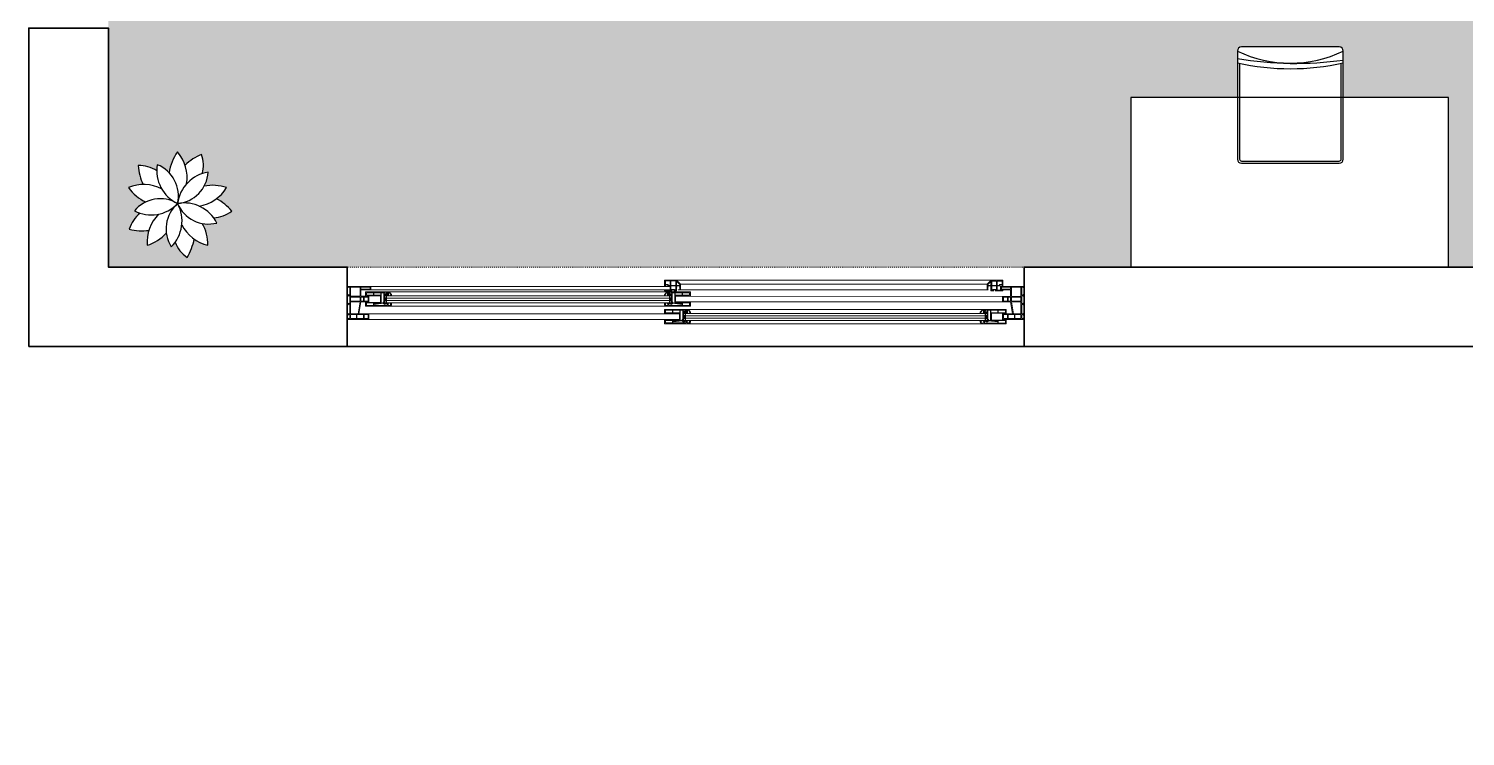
# Model space of a CAD drawing. Header units: millimetres. Extents: x 2258 to 5600, y 711 to 2563.
# Drawn here: x 4023.4 to 4162.7, y 1166.4 to 1235.1 of the extents above; entities that cross this region are included whole.
import ezdxf

# ---------------------------------------------------------------- set-up
doc = ezdxf.new("R2010")
doc.units = ezdxf.units.MM
doc.linetypes.add('HIDDENX2', pattern=[0.75, 0.5, -0.25])
for name, color, linetype, lineweight in [('FP_A_DOOR_WIN', 140, 'Continuous', 18), ('HAT', 8, 'Continuous', 18), ('PQI-A-FLOR', 21, 'Continuous', 30), ('PQI-A-HIDN', 31, 'HIDDENX2', 9), ('PQI-A-IN-ELEV-LGHT', 201, 'Continuous', 5), ('PQI-A-WALL', 30, 'Continuous', 50), ('PQI-A-WIN', 140, 'Continuous', 13), ('PQI-ST-COLM', 34, 'Continuous', 40), ('WAL', 7, 'Continuous', 30)]:
    doc.layers.add(name, color=color, linetype=linetype, lineweight=lineweight)
doc.linetypes.add('ZIGZAG', pattern='A,0.00254,-5.08,[131,ltypeshp.shx,S=5.08,R=0,X=-5.08,Y=0],-10.16,[131,ltypeshp.shx,S=5.08,R=180,X=5.08,Y=0],-5.08', length=20.32254)

# ---------------------------------------------------------------- blocks, each defined once
blk = doc.blocks.new('2track fly')
for p, q in [((14, 54), (0, 54)), ((0, 54), (0, 0.5)), ((2, 52), (2, 8.5)), ((12, 52), (2, 52)), ((12, 42), (2, 42)), ((12, 40), (2, 40)), ((12, 52), (12, 8)), ((14, 54), (14, 29)), ((58, 54), (44, 54)), ((44, 54), (44, 34)), ((46, 52), (46, 34)), ((56, 52), (46, 52)), ((56, 42), (46, 42)), ((56, 40), (46, 40)), ((56, 52), (56, 34)), ((74, 59), (74, 34)), ((83, 59), (74, 59)), ((76, 57), (76, 34)), ((81, 57), (76, 57)), ((81, 57), (81, 34)), ((83, 59), (83, 6)), ((0, 5.5), (0, 2.5)), ((0.5, 0), (2, 0)), ((2, 24), (12, 24)), ((2, 23), (12, 23)), ((2, 5.5), (2, 2.5)), ((2, 5.5), (2, 2.5)), ((2, 0), (2.9, 0.9)), ((2.5, 8), (12, 8)), ((2.5, 6), (11.5, 6)), ((2.5, 2), (3, 2)), ((3, 2), (3, 1.2)), ((11, 2), (11.5, 2)), ((11, 2), (11, 1.4)), ((11.3, 0.7), (11.9, 0.1)), ((12, 5.5), (12, 2.5)), ((12.2, 0), (14, 0)), ((14, 27), (14, 8)), ((14, 8), (44, 8)), ((14, 5.5), (14, 2.5)), ((14, 0), (14.9, 0.9)), ((14.5, 6), (37.4, 6)), ((14.5, 2), (15, 2)), ((15, 2), (15, 1.2)), ((36.9, 2), (37.4, 2)), ((36.9, 2), (36.9, 1.4)), ((37.2, 0.7), (37.7, 0.1)), ((37.9, 5.5), (37.9, 2.5)), ((38.1, 0), (39.9, 0)), ((39.9, 5.5), (39.9, 2.5)), ((39.9, 0), (40.7, 0.9)), ((55.5, 6), (40.4, 6)), ((40.4, 6), (58.8, 6)), ((40.4, 2), (40.9, 2)), ((40.9, 2), (40.9, 1.2)), ((44, 32), (44, 8)), ((46, 32), (46, 8.5)), ((46.5, 8), (56, 8)), ((46.5, 6), (55.5, 6)), ((46.5, 6), (55.5, 6)), ((46.5, 6), (55.5, 6)), ((56, 32), (56, 8)), ((58.3, 2), (58.8, 2)), ((58.3, 2), (58.3, 1.4)), ((58.5, 8), (80.5, 8)), ((58.8, 6), (58.5, 6)), ((58.6, 0.7), (59.2, 0.1)), ((59.3, 5.5), (59.3, 2.5)), ((59.6, 0), (61.3, 0)), ((61.3, 5.5), (61.3, 2.5)), ((61.3, 0), (62.2, 0.9)), ((80.5, 6), (61.8, 6)), ((61.8, 6), (80.5, 6)), ((61.8, 2), (62.3, 2)), ((62.3, 2), (62.3, 1.2)), ((80.5, 2), (80, 2)), ((80, 2), (80, 1.2)), ((81, 0), (80.1, 0.9)), ((81, 5.5), (81, 2.5)), ((81, 5.5), (81, 2.5)), ((82.5, 0), (81, 0)), ((83, 6), (83, 0.5))]:
    blk.add_line(p, q)
for points in [[(58, 54), (58, 34.5, 0.414214), (58.5, 34), (74, 34)], [(14, 29), (43.8, 34, -0.018535), (44, 34, -0.018535)], [(58, 8.5), (58, 31.5, -0.414214), (58.5, 32), (80.5, 32, -0.414214), (81, 31.5), (81, 8.5)]]:
    blk.add_lwpolyline(points, format="xyb")
for points in [[(14, 27), (44, 32)], [(46, 34), (56, 34)], [(46, 32), (56, 32)], [(76, 34), (81, 34)]]:
    blk.add_lwpolyline(points)
for centre, radius, start, end in [((0.5, 0.5), 0.5, 180, 270), ((2.5, 8.5), 0.5, 180, 270), ((2.5, 5.5), 0.5, 90, 180), ((2.5, 2.5), 0.5, 180, 270), ((2.5, 1.2), 0.5, 315, 0), ((12, 1.4), 1, 180, 225), ((11.5, 5.5), 0.5, 0, 90), ((11.5, 2.5), 0.5, 270, 0), ((12.2, 0.5), 0.5, 225, 270), ((14.5, 5.5), 0.5, 90, 180), ((14.5, 2.5), 0.5, 180, 270), ((14.5, 1.2), 0.5, 315, 0), ((37.9, 1.4), 1, 180, 225), ((37.4, 5.5), 0.5, 0, 90), ((37.4, 2.5), 0.5, 270, 0), ((38.1, 0.5), 0.5, 225, 270), ((40.4, 5.5), 0.5, 90, 180), ((40.4, 2.5), 0.5, 180, 270), ((40.4, 1.2), 0.5, 315, 0), ((46.5, 8.5), 0.5, 180, 270), ((58.5, 8.5), 0.5, 180, 270), ((59.3, 1.4), 1, 180, 225), ((58.8, 5.5), 0.5, 0, 90), ((58.8, 2.5), 0.5, 270, 0), ((59.6, 0.5), 0.5, 225, 270), ((61.8, 5.5), 0.5, 90, 180), ((61.8, 2.5), 0.5, 180, 270), ((61.8, 1.2), 0.5, 315, 0), ((80.5, 1.2), 0.5, 180, 225), ((80.5, 8.5), 0.5, 270, 0), ((80.5, 5.5), 0.5, 0, 90), ((80.5, 2.5), 0.5, 270, 0), ((82.5, 0.5), 0.5, 270, 0)]:
    blk.add_arc(centre, radius, start, end)
blk = doc.blocks.new('windowsashfly')
for p, q in [((5, 61), (5, 0)), ((7, 61), (7, 58.5)), ((11.9, 54.5), (7, 54.5)), ((7, 54.5), (7, 2)), ((13.5, 65), (9, 65)), ((11, 63), (9, 63)), ((11, 56.5), (9, 56.5)), ((9.8, 21.1), (12.8, 44.7)), ((11.9, 54.5), (10.1, 50.1)), ((10.8, 21.1), (13.8, 44.5)), ((13, 54.5), (11, 49.7)), ((11.5, 62.5), (11.5, 62.5)), ((11.5, 57), (11.5, 57)), ((12.5, 62), (12, 62)), ((12.5, 57.5), (12, 57.5)), ((13.5, 65), (13.5, 63)), ((13.5, 55), (13.5, 56.5)), ((13.5, 2), (13.5, 39.2)), ((13.5, 39.2), (39, 39.2)), ((14.5, 2), (14.5, 37.2)), ((31.5, 37.2), (14.5, 37.2)), ((17, 46.7), (15, 45.8)), ((17.3, 45.7), (15.5, 44.9)), ((18, 47), (30, 47)), ((18.2, 46), (39, 46)), ((31, 52), (31, 48)), ((31, 52), (32, 52)), ((31.5, 2), (31.5, 37.2)), ((32.5, 2), (32.5, 38.2)), ((32.5, 38.2), (39, 38.2)), ((33, 51), (33, 48)), ((34, 47), (38, 47)), ((38.9, 48.3), (38.2, 50.7)), ((39, 46), (39, 2)), ((39.1, 52), (41, 52)), ((41, 52), (41, 0)), ((5, 0), (14.5, 0)), ((13.5, 21.1), (7, 21.1)), ((13.5, 20.1), (7, 20.1)), ((7, 2), (13.5, 2)), ((14.5, 0), (15.5, 2)), ((15.5, 2), (14.5, 2)), ((31.5, 0), (30.5, 2)), ((30.5, 2), (31.5, 2)), ((32.5, 21.1), (39, 21.1)), ((32.5, 20.1), (39, 20.1)), ((32.5, 2), (39, 2)), ((31.5, 0), (41, 0))]:
    blk.add_line(p, q)
for centre, radius, start, end in [((9, 61), 4, 90, 180), ((9, 61), 2, 90, 180), ((9, 58.5), 2, 180, 270), ((13.8, 48.5), 4, 157.3829, 255.5225), ((13.8, 48.5), 3, 157.3829, 295.014), ((11, 62.5), 0.5, 0, 90), ((11, 57), 0.5, 270, 0), ((12, 62.5), 0.5, 180, 270), ((12, 57), 0.5, 90, 180), ((12.5, 63), 1, 270, 0), ((12.5, 56.5), 1, 0, 90), ((13, 55), 0.5, 270, 0), ((13.8, 48.5), 4, 270, 295.014), ((18, 45), 2, 90, 119.7184), ((18.2, 44), 2, 90, 119.7184), ((30, 48), 1, 270, 0), ((32, 51), 1, 0, 90), ((34, 48), 1, 180, 270), ((38, 48), 1, 270, 16.6761), ((39.1, 51), 1, 90, 196.6761)]:
    blk.add_arc(centre, radius, start, end)
blk = doc.blocks.new('flyscreen sash')
for p, q in [((-27, 30), (-17, 40)), ((-16.2, 38), (-25, 29.2)), ((-3, 40), (-17, 40)), ((-10, 38), (-16.2, 38)), ((-14.1, 38), (-14.1, 30.3)), ((-13.1, 38), (-13.1, 30.3)), ((-10, 38), (-10, 37.7)), ((-3.5, 38), (-9.5, 38)), ((-9.5, 38), (-9.5, 37.7)), ((-3.5, 38), (-3.5, 37.5)), ((-3.5, 37.5), (-3, 38)), ((-3, 40), (-3, 38)), ((-27, 30), (-27, 0)), ((-27, 0), (-12.6, 0)), ((-25, 29.2), (-25, 15.9)), ((-25, 28.3), (-14.1, 28.3)), ((-25, 15.9), (-14.1, 15.9)), ((-25, 14.4), (-25, 2)), ((-25, 14.4), (-14.1, 14.4)), ((-25, 2), (-17.1, 2)), ((-23.9, 30.3), (-14.1, 30.3)), ((-16.6, 2.5), (-16.6, 7.5)), ((-15.6, 2.5), (-15.6, 7.5)), ((-15.1, 9), (-14.1, 9)), ((-15.1, 8), (-13.1, 8)), ((-15.1, 2), (-13.1, 2)), ((-14.1, 28.3), (-14.1, 15.9)), ((-14.1, 14.4), (-14.1, 9)), ((-10, 30.3), (-13.1, 30.3)), ((-13.1, 30.3), (-10, 30.3)), ((-13.1, 28.3), (-3.5, 28.3)), ((-13.1, 28.3), (-13.1, 15.9)), ((-13.1, 15.9), (-2, 15.9)), ((-13.1, 8), (-13.1, 7)), ((-13.1, 7), (-12.6, 7)), ((-13.1, 3), (-12.6, 3)), ((-13.1, 2), (-13.1, 3)), ((-12.6, 14.4), (-2, 14.4)), ((-12.6, 14.4), (-12.6, 7)), ((-12.6, 0), (-12.6, 3)), ((-10, 30.3), (-10, 30.6)), ((-9.5, 30.3), (-9.5, 30.6)), ((-3.5, 30.3), (-9.5, 30.3)), ((-9.5, 30.3), (-1.5, 30.3)), ((-4, 18.8), (-4, 23.8)), ((-3.5, 30.3), (-3.5, 30.8)), ((-3.5, 30.8), (-3, 30.3)), ((-3, 18.8), (-3, 23.8)), ((-2.5, 25.3), (0, 25.3)), ((-2.5, 24.3), (-0.5, 24.3)), ((-2.5, 18.3), (-0.5, 18.3)), ((-2.5, 17.3), (0, 17.3)), ((-2, 25.3), (-2, 26.8)), ((-2, 15.9), (-2, 17.3)), ((-2, 0), (-2, 14.4)), ((-2, 0), (0, 0)), ((-0.5, 24.3), (-0.5, 23.3)), ((-0.5, 23.3), (0, 23.3)), ((-0.5, 19.3), (0, 19.3)), ((-0.5, 18.3), (-0.5, 19.3)), ((0, 23.3), (0, 28.8)), ((0, 0), (0, 19.3)), ((0, 18.3), (0, 19.3))]:
    blk.add_line(p, q)
for centre, radius, start, end in [((-9.8, 37.7), 0.25, 180, 360), ((-17.1, 2.5), 0.5, 270, 0), ((-15.1, 7.5), 1.5, 90, 180), ((-15.1, 7.5), 0.5, 90, 180), ((-15.1, 2.5), 0.5, 180, 270), ((-9.8, 30.6), 0.25, 0, 180), ((-2.5, 23.8), 1.5, 90, 180), ((-2.5, 18.8), 1.5, 180, 270), ((-3.5, 26.8), 1.5, 0, 90), ((-2.5, 23.8), 0.5, 90, 180), ((-2.5, 18.8), 0.5, 180, 270), ((-1.5, 28.8), 1.5, 0, 90)]:
    blk.add_arc(centre, radius, start, end)
blk = doc.blocks.new('sd51')
at = {"layer": 'FP_A_DOOR_WIN', "ltscale": 100}
for p, q in [((-90.1, 1607), (-72.6, 1607)), ((-72.6, 1607), (-90.1, 1601)), ((-90.1, 1607), (-72.6, 1601)), ((-90.1, 1601), (-90.1, 1607)), ((-90.1, 1601), (-72.6, 1601)), ((-72.6, 1601), (-72.6, 1607)), ((-134.1, 98), (-116.6, 98)), ((-116.6, 92), (-134.1, 98)), ((-134.1, 92), (-116.6, 98)), ((-134.1, 98), (-134.1, 92)), ((-134.1, 92), (-116.6, 92)), ((-116.6, 98), (-116.6, 92))]:
    blk.add_line(p, q, dxfattribs=at)
for points in [[(-68.3, 1589.3), (-68.9, 1589), (-72.1, 1589), (-72.1, 1591), (-71.6, 1591), (-71.1, 1590.5), (-70.6, 1590), (-69.3, 1590), (-68.7, 1590.3), (-63.9, 1594.7), (-63.6, 1595.4), (-63.6, 1596.7), (-71.1, 1596.7), (-71.1, 1596.2), (-71.6, 1595.7), (-72.1, 1595.7), (-72.1, 1601.1), (-68.6, 1601.1), (-68.1, 1601.8), (-69.1, 1607), (-68.1, 1607), (-67, 1601.5), (-66.5, 1601.1), (-62.6, 1601.1), (-62.6, 1595), (-62.9, 1594.2)], [(-71.1, 1597.7), (-63.6, 1597.7), (-63.6, 1600.1), (-71.1, 1600.1)], [(-112.8, 109.7), (-113.4, 110), (-116.6, 110), (-116.6, 108), (-116.1, 108), (-115.6, 108.5), (-115.1, 109), (-113.8, 109), (-113.2, 108.7), (-108.4, 104.3), (-108.1, 103.6), (-108.1, 102.3), (-115.6, 102.3), (-115.6, 102.8), (-116.1, 103.3), (-116.6, 103.3), (-116.6, 97.9), (-113.1, 97.9), (-112.6, 97.2), (-113.6, 92), (-112.6, 92), (-111.5, 97.5), (-111, 97.9), (-107.1, 97.9), (-107.1, 104), (-107.4, 104.8)], [(-115.6, 101.3), (-108.1, 101.3), (-108.1, 98.9), (-115.6, 98.9)]]:
    blk.add_lwpolyline(points, close=True, dxfattribs=at)
at = {"layer": 'PQI-A-FLOR', "ltscale": 2.5}
blk.add_line((-200, 1699), (-200, 0), dxfattribs=at)
at = {"layer": 'PQI-A-HIDN'}
blk.add_line((0, 1699), (0, 0), dxfattribs=at)
at = {"layer": 'PQI-A-IN-ELEV-LGHT', "ltscale": 100}
for p, q in [((-131.6, 865.8), (-131.6, 1645.5)), ((-117.6, 865.8), (-117.6, 1645.5)), ((-57.6, 1645.5), (-57.6, 903)), ((-57.6, 1640.5), (-57.6, 888.6)), ((-48.6, 1645.5), (-48.6, 903)), ((-48.6, 1640.5), (-48.6, 888.6)), ((-98.6, 1593), (-98.6, 890)), ((-62.6, 1595), (-62.6, 890)), ((-87.6, 54), (-87.6, 875.2)), ((-73.6, 54), (-73.6, 875.2)), ((-33.1, 873), (-33.1, 83)), ((-142.6, 842), (-142.6, 97)), ((-106.6, 844), (-106.6, 97)), ((-43.1, 863), (-43.1, 93))]:
    blk.add_line(p, q, dxfattribs=at)
at = {"layer": 'PQI-A-WIN', "ltscale": 100}
for p, q in [((-90.1, 891), (-90.1, 1601)), ((-84.1, 891), (-84.1, 1601)), ((-78.6, 891), (-78.6, 1601)), ((-72.6, 891), (-72.6, 1601)), ((-90.1, 891), (-72.6, 891)), ((-72.6, 885), (-90.1, 891)), ((-90.1, 885), (-72.6, 891)), ((-90.1, 891), (-90.1, 885)), ((-90.1, 885), (-72.6, 885)), ((-72.6, 891), (-72.6, 885)), ((-134.1, 856), (-116.6, 856)), ((-116.6, 856), (-134.1, 850)), ((-134.1, 856), (-116.6, 850)), ((-134.1, 850), (-134.1, 856)), ((-134.1, 98), (-134.1, 850)), ((-134.1, 850), (-116.6, 850)), ((-128.1, 98), (-128.1, 850)), ((-122.6, 98), (-122.6, 850)), ((-116.6, 850), (-116.6, 856)), ((-116.6, 98), (-116.6, 850))]:
    blk.add_line(p, q, dxfattribs=at)
at = {"layer": 'PQI-A-WIN', "linetype": 'ZIGZAG', "ltscale": 0.01}
blk.add_line((-57.1, 91), (-57.1, 869), dxfattribs=at)
at = {"layer": 'PQI-A-WIN', "ltscale": 100}
for points in [[(-68.8, 902.7), (-69.4, 903), (-72.6, 903), (-72.6, 901), (-72.1, 901), (-71.6, 901.5), (-71.1, 902), (-69.8, 902), (-69.2, 901.7), (-64.4, 897.3), (-64.1, 896.6), (-64.1, 895.4), (-71.6, 895.4), (-71.6, 895.9), (-72.1, 896.4), (-72.6, 896.4), (-72.6, 890.9), (-69.1, 890.9), (-68.6, 890.2), (-69.6, 885), (-68.6, 885), (-67.5, 890.5), (-67, 890.9), (-63.1, 890.9), (-63.1, 897), (-63.4, 897.8)], [(-71.6, 894.4), (-64.1, 894.4), (-64.1, 891.9), (-71.6, 891.9)], [(-112.3, 838.3), (-112.9, 838), (-116.1, 838), (-116.1, 840), (-115.6, 840), (-115.1, 839.5), (-114.6, 839), (-113.3, 839), (-112.7, 839.3), (-107.9, 843.7), (-107.6, 844.4), (-107.6, 845.7), (-115.1, 845.7), (-115.1, 845.2), (-115.6, 844.7), (-116.1, 844.7), (-116.1, 850.1), (-112.6, 850.1), (-112.1, 850.8), (-113.1, 856), (-112.1, 856), (-111, 850.5), (-110.5, 850.1), (-106.6, 850.1), (-106.6, 844), (-106.9, 843.2)], [(-115.1, 846.7), (-107.6, 846.7), (-107.6, 849.1), (-115.1, 849.1)]]:
    blk.add_lwpolyline(points, close=True, dxfattribs=at)
at = {"layer": 'FP_A_DOOR_WIN', "ltscale": 100, "xscale": -1}
for name, p, rotation in [('2track fly', (-131.6, 1699.5), 180), ('windowsashfly', (-103.6, 1654), 180), ('flyscreen sash', (-60.1, 53), 359.9999999997831)]:
    blk.add_blockref(name, p, dxfattribs=dict(at, rotation=rotation))
at = {"layer": 'FP_A_DOOR_WIN', "ltscale": 100}
for name, p in [('windowsashfly', (-147.6, 45)), ('2track fly', (-131.6, 0))]:
    blk.add_blockref(name, p, dxfattribs=at)
at = {"layer": 'PQI-A-WIN', "ltscale": 100, "xscale": -1, "rotation": 180}
blk.add_blockref('windowsashfly', (-147.6, 903), dxfattribs=at)
at = {"layer": 'PQI-A-WIN', "ltscale": 100}
blk.add_blockref('windowsashfly', (-103.6, 838), dxfattribs=at)
at = {"layer": 'PQI-A-WIN', "ltscale": 100, "rotation": 180.0000000002448}
blk.add_blockref('flyscreen sash', (-60.1, 903), dxfattribs=at)

msp = doc.modelspace()

# ---------------------------------------------------------------- hatches: boundary and pattern name
at = {"layer": 'HAT', "lineweight": 30, "true_color": 0x636466}
h = msp.add_hatch(color=251, dxfattribs=at)
h.dxf.hatch_style = 1
h.paths.add_polyline_path([(4202.997, 1342.212), (4164.363, 1342.212), (4155.043, 1342.212), (4155.043, 1330.212), (4131.043, 1330.212), (4131.043, 1301.412), (4131.043, 1262.292), (4092.643, 1262.292), (4055.083, 1262.292), (4055.083, 1330.212), (4031.083, 1330.212), (4031.083, 1300.806), (4031.08, 1248.127), (4178.995, 1248.127), (4178.995, 1283.972), (4202.997, 1283.972)])
h.paths.add_polyline_path([(4178.995, 1248.127), (4031.08, 1248.127), (4031.08, 1235.153), (4031.085, 1235.153), (4031.085, 1211.974), (4054.264, 1211.974), (4119.937, 1211.972), (4130.296, 1211.972), (4130.296, 1228.414), (4140.634, 1228.414), (4140.634, 1232.936, -0.4142136), (4141.045, 1233.347), (4150.499, 1233.347, -0.4142136), (4150.91, 1232.936), (4150.91, 1228.414), (4161.125, 1228.414), (4161.125, 1211.972), (4178.995, 1211.972)])
h.paths.add_polyline_path([(4041.578, 1218.601, -0.0925071), (4043.052, 1217.398, -0.147434), (4041.305, 1216.746, -0.0415583), (4041.613, 1216.245, -0.1092039), (4040.202, 1216.201, -0.1332645), (4040.742, 1214.084, -0.0957329), (4039.413, 1214.685, -0.0925071), (4038.724, 1212.911, -0.1474341), (4037.564, 1214.371, -0.0415583), (4037.182, 1213.924, -0.1092039), (4036.704, 1215.252, -0.1332644), (4034.858, 1214.084, -0.0957329), (4035.019, 1215.534, -0.0925071), (4033.119, 1215.641, -0.1474341), (4034.149, 1217.196, -0.0415583), (4033.606, 1217.42, -0.1092039), (4034.721, 1218.285, -0.1332644), (4033.04, 1219.68, -0.0957329), (4034.469, 1219.975, -0.0925071), (4033.983, 1221.815, -0.1474339), (4035.78, 1221.316, -0.0415583), (4035.826, 1221.902, -0.1092039), (4036.993, 1221.109, -0.1332644), (4037.8, 1223.139, -0.0957329), (4038.522, 1221.871, -0.0925071), (4040.122, 1222.901, -0.147434), (4040.203, 1221.038, -0.0415583), (4040.775, 1221.176, -0.1092039), (4040.381, 1219.821, -0.1332644), (4042.561, 1219.68, -0.0957329)], flags=16)
h.paths.add_polyline_path([(4478.761, 1276.791), (4478.761, 1314.351), (4546.681, 1314.351), (4546.681, 1338.351), (4517.275, 1338.351), (4451.622, 1338.354), (4451.622, 1338.349), (4428.443, 1338.349), (4428.443, 1315.17), (4428.441, 1249.497), (4428.441, 1239.138), (4444.883, 1239.138), (4444.883, 1228.8), (4449.405, 1228.8, -0.4142136), (4449.816, 1228.389), (4449.816, 1218.935, -0.4142136), (4449.405, 1218.524), (4444.883, 1218.524), (4444.883, 1208.309), (4428.441, 1208.309), (4428.441, 1195.472), (4558.681, 1195.472), (4558.681, 1205.071), (4558.681, 1214.391), (4546.681, 1214.391), (4546.681, 1238.391), (4517.881, 1238.391), (4478.761, 1238.391)])
h.paths.add_polyline_path([(4435.07, 1327.856, -0.0925071), (4433.867, 1326.382, -0.147434), (4433.215, 1328.129, -0.0415583), (4432.714, 1327.821, -0.1092039), (4432.67, 1329.232, -0.1332645), (4430.553, 1328.691, -0.0957329), (4431.154, 1330.021, -0.0925071), (4429.38, 1330.71, -0.1474341), (4430.84, 1331.87, -0.0415583), (4430.393, 1332.252, -0.1092039), (4431.72, 1332.729, -0.1332644), (4430.553, 1334.576, -0.0957329), (4432.003, 1334.415, -0.0925071), (4432.11, 1336.314, -0.1474341), (4433.664, 1335.284, -0.0415583), (4433.889, 1335.828, -0.1092039), (4434.754, 1334.713, -0.1332644), (4436.149, 1336.394, -0.0957329), (4436.444, 1334.965, -0.0925071), (4438.284, 1335.45, -0.1474339), (4437.785, 1333.654, -0.0415583), (4438.371, 1333.608, -0.1092039), (4437.578, 1332.441, -0.1332644), (4439.608, 1331.634, -0.0957329), (4438.34, 1330.911, -0.0925071), (4439.37, 1329.312, -0.147434), (4437.507, 1329.231, -0.0415583), (4437.644, 1328.659, -0.1092039), (4436.29, 1329.053, -0.1332644), (4436.149, 1326.873, -0.0957329)], flags=16)
h.paths.add_polyline_path([(4558.681, 1195.472), (4428.441, 1195.472), (4428.441, 1190.439), (4500.441, 1190.439), (4500.441, 1166.437), (4558.681, 1166.437)])

# ---------------------------------------------------------------- linework, layer by layer
at = {"layer": 'HAT', "color": 18, "lineweight": 30, "true_color": 0x000000}
msp.add_line((4210.724, 1204.247), (4023.359, 1204.247), dxfattribs=at)
at = {"layer": 'PQI-A-WALL', "color": 0, "lineweight": 35, "ltscale": 1000}
msp.add_lwpolyline([(4202.995, 1211.972), (4119.936, 1211.972), (4119.936, 1204.246), (4202.995, 1204.246)], close=True, dxfattribs=at)
at = {"layer": 'PQI-ST-COLM', "color": 0, "lineweight": 35}
msp.add_lwpolyline([(4023.359, 1204.247), (4023.359, 1235.153), (4031.085, 1235.153), (4031.085, 1211.974), (4054.264, 1211.974), (4054.264, 1204.247), (4023.359, 1204.247)], dxfattribs=at)
at = {"layer": 'WAL', "color": 24}
for p, q in [((4140.634, 1232.936), (4140.634, 1222.454)), ((4140.634, 1232.936), (4140.634, 1222.454)), ((4150.499, 1233.347), (4141.045, 1233.347)), ((4150.499, 1233.347), (4141.045, 1233.347)), ((4150.91, 1222.454), (4150.91, 1232.936)), ((4150.91, 1222.454), (4150.91, 1232.936)), ((4140.839, 1231.737), (4140.839, 1222.454)), ((4140.839, 1231.737), (4140.839, 1222.454)), ((4150.705, 1222.454), (4150.705, 1231.737)), ((4150.705, 1222.454), (4150.705, 1231.737)), ((4161.125, 1228.414), (4130.296, 1228.414)), ((4130.296, 1228.414), (4130.296, 1211.972)), ((4161.125, 1211.972), (4161.125, 1228.414)), ((4141.045, 1222.248), (4150.499, 1222.248)), ((4141.045, 1222.248), (4150.499, 1222.248)), ((4141.045, 1222.043), (4150.499, 1222.043)), ((4141.045, 1222.043), (4150.499, 1222.043))]:
    msp.add_line(p, q, dxfattribs=at)
for centre, radius, start, end in [((4141.045, 1232.936), 0.411, 90, 180), ((4141.045, 1232.936), 0.411, 90, 180), ((4145.772, 1243.539), 11.783, 244.14686, 295.85314), ((4146.232, 1265.155), 33.421, 260.35672, 278.04601), ((4150.499, 1232.936), 0.411, 0, 90), ((4150.499, 1232.936), 0.411, 0, 90), ((4145.772, 1254.935), 23.716, 257.48739, 282.51261), ((4145.772, 1254.935), 23.716, 257.48739, 282.51261), ((4141.045, 1222.454), 0.411, 180, 270), ((4141.045, 1222.454), 0.411, 180, 270), ((4141.045, 1222.454), 0.206, 180, 270), ((4141.045, 1222.454), 0.206, 180, 270), ((4150.499, 1222.454), 0.411, 270, 0), ((4150.499, 1222.454), 0.206, 270, 0), ((4150.499, 1222.454), 0.411, 270, 0), ((4150.499, 1222.454), 0.206, 270, 0)]:
    msp.add_arc(centre, radius, start, end, dxfattribs=at)
at = {"layer": 'WAL', "color": 116, "lineweight": 30, "true_color": 0x136734}
for centre, radius, start, end in [((4041.137, 1220.636), 4.171, 143.1301, 173.49315), ((4034.88, 1220.636), 3.846, 351.1324, 40.6013), ((4042.082, 1218.1), 5.186, 112.21052, 133.35141), ((4037.072, 1221.836), 3.231, 345.50863, 19.24757), ((4034.054, 1218.585), 3.231, 57.50863, 91.24757), ((4039.155, 1222.196), 5.186, 184.21051, 205.35141), ((4039.326, 1221.334), 3.546, 170.77608, 244.51587), ((4034.615, 1218.866), 3.269, 347.04468, 68.24727), ((4041.316, 1217.672), 3.546, 98.77608, 172.51587), ((4037.513, 1221.39), 3.269, 275.04468, 356.24727), ((4034.518, 1216.13), 3.846, 63.1324, 112.6013), ((4036.451, 1222.08), 4.171, 215.1301, 245.49315), ((4039.278, 1221.684), 3.846, 279.1324, 328.6013), ((4041.212, 1215.733), 4.171, 71.1301, 101.49315), ((4036.119, 1215.33), 3.269, 59.04468, 140.24727), ((4039.092, 1214.05), 5.186, 40.21051, 61.35141), ((4036.213, 1214.71), 3.231, 129.50863, 163.24757), ((4035.228, 1220.573), 3.546, 242.77608, 316.51587), ((4038.691, 1214.392), 3.846, 135.1324, 184.6013), ((4039.947, 1215.668), 3.269, 131.04468, 212.24727), ((4034.685, 1216.441), 3.546, 314.77608, 28.51587), ((4038.447, 1214.647), 3.546, 26.77608, 100.51587), ((4040.808, 1219.413), 3.269, 203.04468, 284.24727), ((4041.096, 1219.97), 3.231, 273.50863, 307.24757), ((4034.356, 1220.677), 5.186, 256.21052, 277.35141), ((4041.634, 1217.825), 3.846, 207.1324, 256.6013), ((4036.572, 1214.147), 4.171, 359.1301, 29.49315), ((4033.629, 1218.07), 4.171, 287.1301, 317.49315), ((4040.566, 1215.566), 3.231, 201.50863, 235.24757), ((4034.316, 1215.643), 5.186, 328.21052, 349.35141)]:
    msp.add_arc(centre, radius, start, end, dxfattribs=at)

# ---------------------------------------------------------------- block references
at = {"layer": 'PQI-A-WIN', "xscale": 0.03863196438221001, "yscale": 0.03863196438221001, "zscale": 0.03863196438221001, "rotation": 89.99724577119629}
msp.add_blockref('sd51', (4119.937, 1211.972), dxfattribs=at)

doc.saveas('drawing.dxf')
